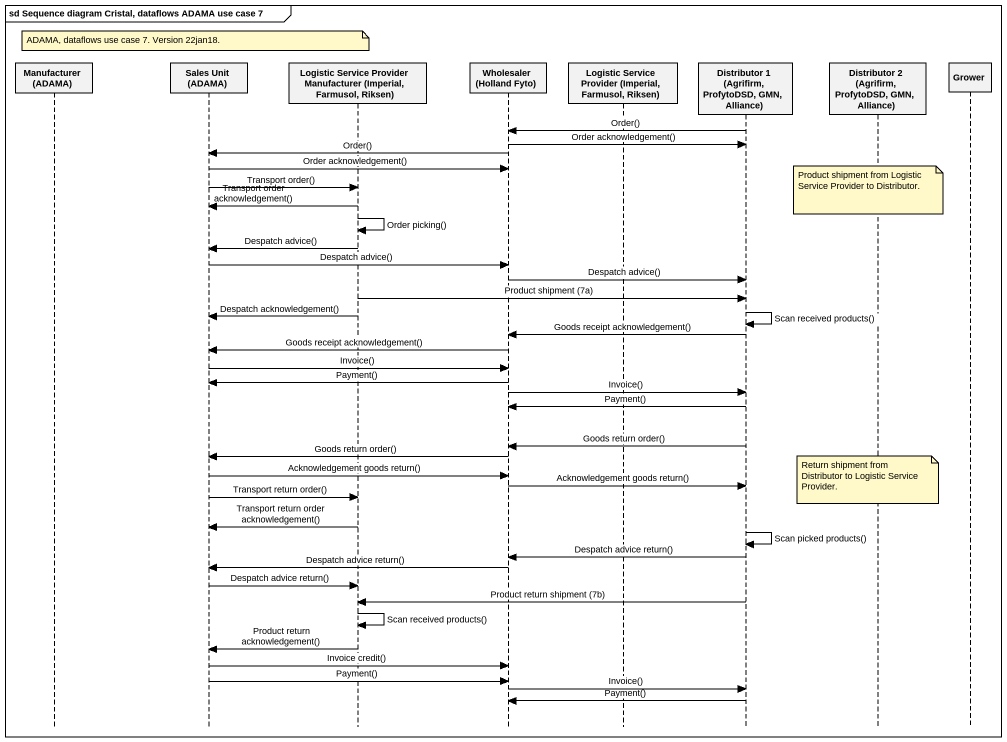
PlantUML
@startuml
mainframe sd Sequence diagram Cristal, dataflows ADAMA use case 7
hide footbox
participant "Manufacturer (ADAMA)" as Manufacturer_ADAMA
participant "Sales Unit (ADAMA)" as Sales_Unit_ADAMA
participant "Logistic Service Provider Manufacturer (Imperial, Farmusol, Riksen)" as Logistic_Service_Provider
participant "Wholesaler (Holland Fyto)" as Wholesaler_Holland_Fyto
participant "Logistic Service Provider (Imperial, Farmusol, Riksen)" as Logistic_Service_Provider_2
participant "Distributor 1 (Agrifirm, ProfytoDSD, GMN, Alliance)" as Distributor_1_Agrifirm
participant "Distributor 2 (Agrifirm, ProfytoDSD, GMN, Alliance)" as Distributor_2_Agrifirm
participant Grower

note over Sales_Unit_ADAMA : ADAMA, dataflows use case 7. Version 22jan18.
Distributor_1_Agrifirm -> Wholesaler_Holland_Fyto : Order()
Wholesaler_Holland_Fyto -> Distributor_1_Agrifirm : Order acknowledgement()
Wholesaler_Holland_Fyto -> Sales_Unit_ADAMA : Order()
Sales_Unit_ADAMA -> Wholesaler_Holland_Fyto : Order acknowledgement()
Sales_Unit_ADAMA -> Logistic_Service_Provider : Transport order()
note over Distributor_2_Agrifirm : Product shipment from Logistic Service Provider to Distributor.
Logistic_Service_Provider -> Sales_Unit_ADAMA : Transport order acknowledgement()
Logistic_Service_Provider -> Logistic_Service_Provider : Order picking()
Logistic_Service_Provider -> Sales_Unit_ADAMA : Despatch advice()
Sales_Unit_ADAMA -> Wholesaler_Holland_Fyto : Despatch advice()
Wholesaler_Holland_Fyto -> Distributor_1_Agrifirm : Despatch advice()
Logistic_Service_Provider -> Distributor_1_Agrifirm : Product shipment (7a)
Distributor_1_Agrifirm -> Distributor_1_Agrifirm : Scan received products()
Logistic_Service_Provider -> Sales_Unit_ADAMA : Despatch acknowledgement()
Distributor_1_Agrifirm -> Wholesaler_Holland_Fyto : Goods receipt acknowledgement()
Wholesaler_Holland_Fyto -> Sales_Unit_ADAMA : Goods receipt acknowledgement()
Sales_Unit_ADAMA -> Wholesaler_Holland_Fyto : Invoice()
Wholesaler_Holland_Fyto -> Sales_Unit_ADAMA : Payment()
Wholesaler_Holland_Fyto -> Distributor_1_Agrifirm : Invoice()
Distributor_1_Agrifirm -> Wholesaler_Holland_Fyto : Payment()
Distributor_1_Agrifirm -> Wholesaler_Holland_Fyto : Goods return order()
Wholesaler_Holland_Fyto -> Sales_Unit_ADAMA : Goods return order()
Sales_Unit_ADAMA -> Wholesaler_Holland_Fyto : Acknowledgement goods return()
note over Distributor_2_Agrifirm : Return shipment from Distributor to Logistic Service Provider.
Wholesaler_Holland_Fyto -> Distributor_1_Agrifirm : Acknowledgement goods return()
Sales_Unit_ADAMA -> Logistic_Service_Provider : Transport return order()
Logistic_Service_Provider -> Sales_Unit_ADAMA : Transport return order acknowledgement()
Distributor_1_Agrifirm -> Distributor_1_Agrifirm : Scan picked products()
Distributor_1_Agrifirm -> Wholesaler_Holland_Fyto : Despatch advice return()
Wholesaler_Holland_Fyto -> Sales_Unit_ADAMA : Despatch advice return()
Sales_Unit_ADAMA -> Logistic_Service_Provider : Despatch advice return()
Distributor_1_Agrifirm -> Logistic_Service_Provider : Product return shipment (7b)
Logistic_Service_Provider -> Logistic_Service_Provider : Scan received products()
Logistic_Service_Provider -> Sales_Unit_ADAMA : Product return acknowledgement()
Sales_Unit_ADAMA -> Wholesaler_Holland_Fyto : Invoice credit()
Sales_Unit_ADAMA -> Wholesaler_Holland_Fyto : Payment()
Wholesaler_Holland_Fyto -> Distributor_1_Agrifirm : Invoice()
Distributor_1_Agrifirm -> Wholesaler_Holland_Fyto : Payment()
@enduml
